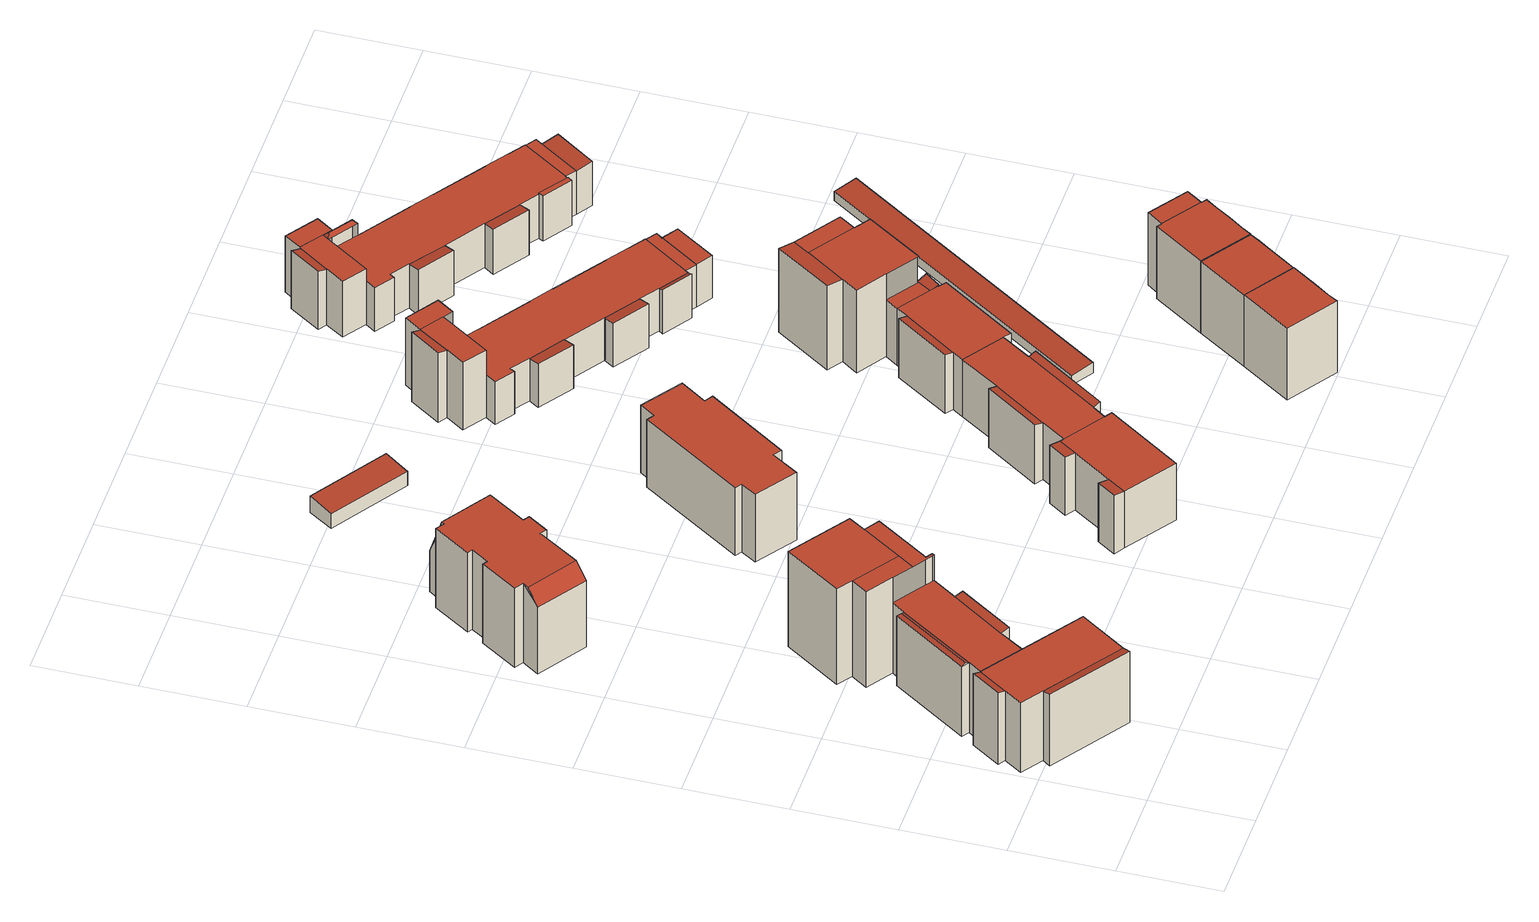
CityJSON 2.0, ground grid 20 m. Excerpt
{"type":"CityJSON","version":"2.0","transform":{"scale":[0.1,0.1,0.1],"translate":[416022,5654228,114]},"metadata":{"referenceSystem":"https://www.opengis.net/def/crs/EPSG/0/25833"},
"CityObjects":{
"building1":{"type":"Building","attributes":{"Gemeindeschluessel":14612000,"Geometrietyp2DReferenz":"3000","function":"31001_9998","roofType":"9999"},"children":["building1-1","building1-2","building1-3"]},
"building1-1":{"type":"BuildingPart","attributes":{"Dachtyp_tdc":"tdcPolyFlatRoof","Dachneigung":14.36,"QualitaetDacherkennung":56,"Geometrietyp2DReferenz":"3000","measuredHeight":16.58,"roofType":"2100"},"parents":["building1"],"geometry":[{"type":"MultiSurface","lod":"2","boundaries":[[[0,1,2,3]],[[4,5,6,7]],[[5,8,9,6]],[[8,0,3,9]],[[8,5,4,1,0]],[[3,2,7,6,9]]],"semantics":{"surfaces":[{"type":"WallSurface"},{"type":"RoofSurface"},{"type":"GroundSurface"}],"values":[0,0,0,0,1,2]}}]},
"building1-2":{"type":"BuildingPart","attributes":{"Dachtyp_tdc":"tdcPolyFlatRoof","Dachneigung":0,"QualitaetDacherkennung":81,"Geometrietyp2DReferenz":"3000","measuredHeight":16.14,"roofType":"1000"},"parents":["building1"],"geometry":[{"type":"MultiSurface","lod":"2","boundaries":[[[10,11,12,13]],[[11,14,15,12]],[[14,4,7,15]],[[16,17,18,2,1]],[[17,19,20,18]],[[19,21,20]],[[22,10,13,23,24]],[[22,19,17,16,4,14,11,10]],[[13,12,15,7,2,18,20,23]]],"semantics":{"surfaces":[{"type":"WallSurface"},{"type":"RoofSurface"},{"type":"GroundSurface"}],"values":[0,0,0,0,0,0,0,1,2]}}]},
"building1-3":{"type":"BuildingPart","attributes":{"Dachtyp_tdc":"tdcPolyFlatRoof","Dachneigung":17.2,"QualitaetDacherkennung":56,"Geometrietyp2DReferenz":"3000","measuredHeight":16.59,"roofType":"2100"},"parents":["building1"],"geometry":[{"type":"MultiSurface","lod":"2","boundaries":[[[21,25,26,20]],[[25,27,28,26]],[[27,24,23,28]],[[27,25,21,24]],[[23,20,26,28]]],"semantics":{"surfaces":[{"type":"WallSurface"},{"type":"RoofSurface"},{"type":"GroundSurface"}],"values":[0,0,0,1,2]}}]},
"building2":{"type":"Building","attributes":{"Gemeindeschluessel":14612000,"Geometrietyp2DReferenz":"3000","function":"31001_9998","roofType":"9999"},"children":["building2-1","building2-2","building2-3","building2-4","building2-5","building2-6"]},
"building2-1":{"type":"BuildingPart","attributes":{"Dachtyp_tdc":"tdcPolyFlatRoof","Dachneigung":8.68,"QualitaetDacherkennung":58,"Geometrietyp2DReferenz":"3000","measuredHeight":16.61,"roofType":"2100"},"parents":["building2"],"geometry":[{"type":"MultiSurface","lod":"2","boundaries":[[[29,30,31,32]],[[33,34,35,36]],[[33,29,32,34]],[[33,36,30,29]],[[32,31,35,34]]],"semantics":{"surfaces":[{"type":"WallSurface"},{"type":"RoofSurface"},{"type":"GroundSurface"}],"values":[0,0,0,1,2]}}]},
"building2-2":{"type":"BuildingPart","attributes":{"Dachtyp_tdc":"tdcPolyFlatRoof","Dachneigung":0,"QualitaetDacherkennung":72,"Geometrietyp2DReferenz":"3000","measuredHeight":22.27,"roofType":"1000"},"parents":["building2"],"geometry":[{"type":"MultiSurface","lod":"2","boundaries":[[[37,38,39,40]],[[38,41,42,39]],[[41,43,44,42]],[[37,40,45,46]],[[46,47,43,41,38,37]],[[40,39,42,44,48,45]]],"semantics":{"surfaces":[{"type":"WallSurface"},{"type":"RoofSurface"},{"type":"GroundSurface"}],"values":[0,0,0,0,1,2]}}]},
"building2-3":{"type":"BuildingPart","attributes":{"Dachtyp_tdc":"tdcFreeFormRoof","Dachneigung":33.35,"QualitaetDacherkennung":31,"Geometrietyp2DReferenz":"3000","measuredHeight":16.77,"roofType":"5000"},"parents":["building2"],"geometry":[{"type":"MultiSurface","lod":"2","boundaries":[[[49,50,51,52]],[[50,53,54,51]],[[53,55,56,54]],[[57,55,53]],[[58,57,53,50]],[[58,50,49]],[[57,58,49,55]],[[52,51,54,56]]],"semantics":{"surfaces":[{"type":"WallSurface"},{"type":"RoofSurface"},{"type":"GroundSurface"}],"values":[0,0,0,1,1,0,1,2]}}]},
"building2-4":{"type":"BuildingPart","attributes":{"Dachtyp_tdc":"tdcPolyFlatRoof","Dachneigung":0,"QualitaetDacherkennung":57,"Geometrietyp2DReferenz":"3000","measuredHeight":22.2,"roofType":"1000"},"parents":["building2"],"geometry":[{"type":"MultiSurface","lod":"2","boundaries":[[[59,46,45,60]],[[61,59,60,62,63]],[[61,64,47,46,59]],[[60,45,48,65,62]]],"semantics":{"surfaces":[{"type":"WallSurface"},{"type":"RoofSurface"},{"type":"GroundSurface"}],"values":[0,0,1,2]}}]},
"building2-5":{"type":"BuildingPart","attributes":{"Dachtyp_tdc":"tdcPolyFlatRoof","Dachneigung":0,"QualitaetDacherkennung":58,"Geometrietyp2DReferenz":"3000","measuredHeight":22.25,"roofType":"1000"},"parents":["building2"],"geometry":[{"type":"MultiSurface","lod":"2","boundaries":[[[66,67,68,69]],[[67,70,71,68]],[[70,72,73,74,71]],[[43,66,69,44]],[[43,47,64,72,70,67,66]],[[69,68,71,74,65,48,44]]],"semantics":{"surfaces":[{"type":"WallSurface"},{"type":"RoofSurface"},{"type":"GroundSurface"}],"values":[0,0,0,0,1,2]}}]},
"building2-6":{"type":"BuildingPart","attributes":{"Dachtyp_tdc":"tdcPolyFlatRoof","Dachneigung":0,"QualitaetDacherkennung":63,"Geometrietyp2DReferenz":"3000","measuredHeight":16.32,"roofType":"1000"},"parents":["building2"],"geometry":[{"type":"MultiSurface","lod":"2","boundaries":[[[73,36,35,74]],[[30,10,75,31]],[[10,22,76,75]],[[22,77,52,76]],[[77,49,52]],[[78,63,62,56,55]],[[63,78,77,22,10,30,36,73,79]],[[74,35,31,75,76,52,56,62,65]]],"semantics":{"surfaces":[{"type":"WallSurface"},{"type":"RoofSurface"},{"type":"GroundSurface"}],"values":[0,0,0,0,0,0,1,2]}}]},
"building3":{"type":"Building","attributes":{"Dachtyp_tdc":"tdcFreeFormRoof","Gemeindeschluessel":14612000,"Dachneigung":0.212,"QualitaetDacherkennung":71,"Geometrietyp2DReferenz":"3000","measuredHeight":18.46,"function":"31001_9998","roofType":"5000"},"geometry":[{"type":"Solid","lod":"2","boundaries":[[[[80,81,82,83]],[[81,84,85,82]],[[84,86,87,85]],[[86,88,89,87]],[[88,90,91,89]],[[90,92,93,91]],[[92,94,95,93]],[[94,96,97,95]],[[96,98,99,97]],[[98,100,101,99]],[[100,102,103,101]],[[102,104,105,103]],[[104,106,107,105]],[[106,108,109,107]],[[108,110,111,109]],[[110,80,83,111]],[[112,88,86,113]],[[98,114,115,100]],[[114,96,94,92,90,112,113,84,81,80,110,108,106,104,102,115]],[[90,88,112]],[[102,100,115]],[[86,84,113]],[[98,96,114]],[[83,82,85,87,89,91,93,95,97,99,101,103,105,107,109,111]]]],"semantics":{"surfaces":[{"type":"WallSurface"},{"type":"RoofSurface"},{"type":"GroundSurface"}],"values":[[0,0,0,0,0,0,0,0,0,0,0,0,0,0,0,0,1,1,1,0,0,0,0,2]]}}]},
"building4":{"type":"Building","attributes":{"Dachtyp_tdc":"tdcPolyFlatRoof","Gemeindeschluessel":14612000,"Dachneigung":0,"QualitaetDacherkennung":70,"Geometrietyp2DReferenz":"3000","measuredHeight":15.7,"function":"31001_9998","roofType":"1000"},"geometry":[{"type":"Solid","lod":"2","boundaries":[[[[116,117,118,119]],[[117,120,121,118]],[[120,122,123,121]],[[122,124,125,123]],[[124,126,127,125]],[[126,128,129,127]],[[128,130,131,129]],[[130,132,133,131]],[[132,134,135,133]],[[134,136,137,135]],[[136,138,139,137]],[[138,116,119,139]],[[138,136,134,132,130,128,126,124,122,120,117,116]],[[119,118,121,123,125,127,129,131,133,135,137,139]]]],"semantics":{"surfaces":[{"type":"WallSurface"},{"type":"RoofSurface"},{"type":"GroundSurface"}],"values":[[0,0,0,0,0,0,0,0,0,0,0,0,1,2]]}}]},
"building5":{"type":"Building","attributes":{"Dachtyp_tdc":"tdcPolyFlatRoof","Gemeindeschluessel":14612000,"Dachneigung":6.24,"QualitaetDacherkennung":85,"Geometrietyp2DReferenz":"3000","measuredHeight":3.94,"function":"31001_2000","roofType":"2100"},"geometry":[{"type":"Solid","lod":"2","boundaries":[[[[140,141,142,143]],[[141,144,145,142]],[[144,146,147,145]],[[146,140,143,147]],[[146,144,141,140]],[[143,142,145,147]]]],"semantics":{"surfaces":[{"type":"WallSurface"},{"type":"RoofSurface"},{"type":"GroundSurface"}],"values":[[0,0,0,0,1,2]]}}]},
"building6":{"type":"Building","attributes":{"Gemeindeschluessel":14612000,"Geometrietyp2DReferenz":"3000","function":"31001_9998","roofType":"9999"},"children":["building6-1","building6-2","building6-3","building6-4","building6-5","building6-6","building6-7","building6-8","building6-9","building6-10","building6-11","building6-12","building6-13"]},
"building6-1":{"type":"BuildingPart","attributes":{"Dachtyp_tdc":"tdcPolyFlatRoof","Dachneigung":0,"QualitaetDacherkennung":74,"Geometrietyp2DReferenz":"3000","measuredHeight":13.23,"roofType":"1000"},"parents":["building6"],"geometry":[{"type":"MultiSurface","lod":"2","boundaries":[[[148,149,150,151,152,153]],[[154,155,156,157,158,159]],[[160,161,162,163]],[[161,164,165,162]],[[164,166,167,168,165]],[[164,161,160,169,155,154,149,148,166]],[[168,152,151,158,157,170,163,162,165]]],"semantics":{"surfaces":[{"type":"WallSurface"},{"type":"RoofSurface"},{"type":"GroundSurface"}],"values":[0,0,0,0,0,1,2]}}]},
"building6-2":{"type":"BuildingPart","attributes":{"Dachtyp_tdc":"tdcPolyFlatRoof","Dachneigung":0,"QualitaetDacherkennung":82,"Geometrietyp2DReferenz":"3000","measuredHeight":13.22,"roofType":"1000"},"parents":["building6"],"geometry":[{"type":"MultiSurface","lod":"2","boundaries":[[[171,172,173,174]],[[175,153,152,176]],[[167,177,178,168]],[[179,180,181,182]],[[179,182,177,167,153,175,172,171]],[[173,176,152,168,178,181,180,174]]],"semantics":{"surfaces":[{"type":"WallSurface"},{"type":"RoofSurface"},{"type":"GroundSurface"}],"values":[0,0,0,0,1,2]}}]},
"building6-3":{"type":"BuildingPart","attributes":{"Dachtyp_tdc":"tdcPolyFlatRoof","Dachneigung":0,"QualitaetDacherkennung":63,"Geometrietyp2DReferenz":"3000","measuredHeight":19.14,"roofType":"1000"},"parents":["building6"],"geometry":[{"type":"MultiSurface","lod":"2","boundaries":[[[183,184,185,186,187]],[[188,189,190,191,192]],[[189,193,194,195,190]],[[196,183,187,197,198]],[[196,199,193,189,188,200,184,183]],[[187,186,201,191,190,195,202,197]]],"semantics":{"surfaces":[{"type":"WallSurface"},{"type":"RoofSurface"},{"type":"GroundSurface"}],"values":[0,0,0,0,1,2]}}]},
"building6-4":{"type":"BuildingPart","attributes":{"Dachtyp_tdc":"tdcPolyFlatRoof","Dachneigung":0,"QualitaetDacherkennung":58,"Geometrietyp2DReferenz":"3000","measuredHeight":19.12,"roofType":"1000"},"parents":["building6"],"geometry":[{"type":"MultiSurface","lod":"2","boundaries":[[[203,204,205,206]],[[203,198,197,204]],[[207,198,203,206]],[[205,204,197,202]]],"semantics":{"surfaces":[{"type":"WallSurface"},{"type":"RoofSurface"},{"type":"GroundSurface"}],"values":[0,0,1,2]}}]},
"building6-5":{"type":"BuildingPart","attributes":{"Dachtyp_tdc":"tdcPolyFlatRoof","Dachneigung":14.97,"QualitaetDacherkennung":56,"Geometrietyp2DReferenz":"3000","measuredHeight":13.68,"roofType":"2100"},"parents":["building6"],"geometry":[{"type":"MultiSurface","lod":"2","boundaries":[[[208,175,176,209]],[[172,210,211,173]],[[210,208,209,211]],[[210,172,175,208]],[[209,176,173,211]]],"semantics":{"surfaces":[{"type":"WallSurface"},{"type":"RoofSurface"},{"type":"GroundSurface"}],"values":[0,0,0,1,2]}}]},
"building6-6":{"type":"BuildingPart","attributes":{"Dachtyp_tdc":"tdcPolyFlatRoof","Dachneigung":6.82,"QualitaetDacherkennung":63,"Geometrietyp2DReferenz":"3000","measuredHeight":19.48,"roofType":"2100"},"parents":["building6"],"geometry":[{"type":"MultiSurface","lod":"2","boundaries":[[[194,212,213,195]],[[212,214,215,213]],[[214,206,205,215]],[[206,214,212,194,207]],[[195,213,215,205,202]]],"semantics":{"surfaces":[{"type":"WallSurface"},{"type":"RoofSurface"},{"type":"GroundSurface"}],"values":[0,0,0,1,2]}}]},
"building6-7":{"type":"BuildingPart","attributes":{"Dachtyp_tdc":"tdcPolyFlatRoof","Dachneigung":0,"QualitaetDacherkennung":55,"Geometrietyp2DReferenz":"3000","measuredHeight":13.21,"roofType":"1000"},"parents":["building6"],"geometry":[{"type":"MultiSurface","lod":"2","boundaries":[[[156,192,191,157]],[[192,156,216,217]],[[201,170,157,191]]],"semantics":{"surfaces":[{"type":"WallSurface"},{"type":"RoofSurface"},{"type":"GroundSurface"}],"values":[0,1,2]}}]},
"building6-8":{"type":"BuildingPart","attributes":{"Dachtyp_tdc":"tdcPolyFlatRoof","Dachneigung":16.22,"QualitaetDacherkennung":43,"Geometrietyp2DReferenz":"3000","measuredHeight":13.64,"roofType":"2100"},"parents":["building6"],"geometry":[{"type":"MultiSurface","lod":"2","boundaries":[[[177,218,219,178]],[[218,220,221,219]],[[220,182,181,221]],[[182,220,218,177]],[[178,219,221,181]]],"semantics":{"surfaces":[{"type":"WallSurface"},{"type":"RoofSurface"},{"type":"GroundSurface"}],"values":[0,0,0,1,2]}}]},
"building6-9":{"type":"BuildingPart","attributes":{"Dachtyp_tdc":"tdcPolyFlatRoof","Dachneigung":14.47,"QualitaetDacherkennung":55,"Geometrietyp2DReferenz":"3000","measuredHeight":13.68,"roofType":"2100"},"parents":["building6"],"geometry":[{"type":"MultiSurface","lod":"2","boundaries":[[[222,159,158,223]],[[150,224,225,151]],[[224,222,223,225]],[[224,150,159,222]],[[223,158,151,225]]],"semantics":{"surfaces":[{"type":"WallSurface"},{"type":"RoofSurface"},{"type":"GroundSurface"}],"values":[0,0,0,1,2]}}]},
"building6-10":{"type":"BuildingPart","attributes":{"Dachtyp_tdc":"tdcPolyFlatRoof","Dachneigung":17.45,"QualitaetDacherkennung":55,"Geometrietyp2DReferenz":"3000","measuredHeight":13.69,"roofType":"2100"},"parents":["building6"],"geometry":[{"type":"MultiSurface","lod":"2","boundaries":[[[185,226,227,186]],[[226,228,160,163,227]],[[229,169,228,226,185,230]],[[186,227,163,170,201]]],"semantics":{"surfaces":[{"type":"WallSurface"},{"type":"RoofSurface"},{"type":"GroundSurface"}],"values":[0,0,1,2]}}]},
"building6-11":{"type":"BuildingPart","attributes":{"Dachtyp_tdc":"tdcPolyFlatRoof","Dachneigung":6.95,"QualitaetDacherkennung":47,"Geometrietyp2DReferenz":"3000","measuredHeight":13.49,"roofType":"2100"},"parents":["building6"],"geometry":[{"type":"MultiSurface","lod":"2","boundaries":[[[231,232,233,234]],[[232,235,236,233]],[[231,234,237,238]],[[238,235,232,231]],[[234,233,236,237]]],"semantics":{"surfaces":[{"type":"WallSurface"},{"type":"RoofSurface"},{"type":"GroundSurface"}],"values":[0,0,0,1,2]}}]},
"building6-12":{"type":"BuildingPart","attributes":{"Dachtyp_tdc":"tdcPolyFlatRoof","Dachneigung":11.17,"QualitaetDacherkennung":44,"Geometrietyp2DReferenz":"3000","measuredHeight":13.62,"roofType":"2100"},"parents":["building6"],"geometry":[{"type":"MultiSurface","lod":"2","boundaries":[[[239,240,241,242]],[[243,244,245,246]],[[244,239,242,245]],[[244,243,240,239]],[[242,241,246,245]]],"semantics":{"surfaces":[{"type":"WallSurface"},{"type":"RoofSurface"},{"type":"GroundSurface"}],"values":[0,0,0,1,2]}}]},
"building6-13":{"type":"BuildingPart","attributes":{"Dachtyp_tdc":"tdcPolyFlatRoof","Dachneigung":0,"QualitaetDacherkennung":68,"Geometrietyp2DReferenz":"3000","measuredHeight":13.2,"roofType":"1000"},"parents":["building6"],"geometry":[{"type":"MultiSurface","lod":"2","boundaries":[[[235,171,174,236]],[[179,247,248,180]],[[247,249,250,248]],[[249,243,246,250]],[[249,247,179,171,235,238,240,243]],[[246,241,237,236,174,180,248,250]],[[238,237,241,240]]],"semantics":{"surfaces":[{"type":"WallSurface"},{"type":"RoofSurface"},{"type":"GroundSurface"}],"values":[0,0,0,0,1,2,0]}}]},
"building7":{"type":"Building","attributes":{"Dachtyp_tdc":"tdcPolyFlatRoof","Gemeindeschluessel":14612000,"Dachneigung":0,"QualitaetDacherkennung":54,"Geometrietyp2DReferenz":"3000","measuredHeight":16.64,"function":"31001_9998","roofType":"1000"},"geometry":[{"type":"Solid","lod":"2","boundaries":[[[[251,252,253,254]],[[252,255,256,253]],[[255,257,258,256]],[[257,259,260,258]],[[259,261,262,260]],[[261,263,264,262]],[[263,251,254,264]],[[263,261,259,257,255,252,251]],[[254,253,256,258,260,262,264]]]],"semantics":{"surfaces":[{"type":"WallSurface"},{"type":"RoofSurface"},{"type":"GroundSurface"}],"values":[[0,0,0,0,0,0,0,1,2]]}}]},
"building8":{"type":"Building","attributes":{"Gemeindeschluessel":14612000,"Geometrietyp2DReferenz":"3000","function":"31001_9998","roofType":"9999"},"children":["building8-1","building8-2","building8-3","building8-4","building8-5","building8-6","building8-7","building8-8","building8-9","building8-10","building8-11","building8-12"]},
"building8-1":{"type":"BuildingPart","attributes":{"Dachtyp_tdc":"tdcPolyFlatRoof","Dachneigung":15.29,"QualitaetDacherkennung":52,"Geometrietyp2DReferenz":"3000","measuredHeight":3.53,"roofType":"2100"},"parents":["building8"],"geometry":[{"type":"MultiSurface","lod":"2","boundaries":[[[265,266,267,268]],[[266,269,270,267]],[[269,271,272,270]],[[269,266,265,271]],[[272,268,267,270]]],"semantics":{"surfaces":[{"type":"WallSurface"},{"type":"RoofSurface"},{"type":"GroundSurface"}],"values":[0,0,0,1,2]}}]},
"building8-2":{"type":"BuildingPart","attributes":{"Dachtyp_tdc":"tdcPolyFlatRoof","Dachneigung":0,"QualitaetDacherkennung":71,"Geometrietyp2DReferenz":"3000","measuredHeight":9.93,"roofType":"1000"},"parents":["building8"],"geometry":[{"type":"MultiSurface","lod":"2","boundaries":[[[273,274,275,276,277]],[[278,273,277,279,280]],[[281,282,283]],[[281,284,285,282]],[[284,286,287,285]],[[286,288,289,287]],[[288,290,291,289]],[[292,293,294,295,296,297]],[[298,299,265,268,300,301]],[[302,303,304,305,272,271]],[[306,307,308,309,310,311]],[[312,313,314,315,316]],[[313,317,314]],[[313,312,307,306,303,302,299,298,293,292,318,290,288,286,284,281,319,274,273,278]],[[279,277,276,320,282,285,287,289,291,321,296,295,300,268,272,305,310,309,315,314]]],"semantics":{"surfaces":[{"type":"WallSurface"},{"type":"RoofSurface"},{"type":"GroundSurface"}],"values":[0,0,0,0,0,0,0,0,0,0,0,0,0,1,2]}}]},
"building8-3":{"type":"BuildingPart","attributes":{"Dachtyp_tdc":"tdcPolyFlatRoof","Dachneigung":21.25,"QualitaetDacherkennung":60,"Geometrietyp2DReferenz":"3000","measuredHeight":10.28,"roofType":"2100"},"parents":["building8"],"geometry":[{"type":"MultiSurface","lod":"2","boundaries":[[[322,316,315,323]],[[308,324,325,309]],[[324,322,323,325]],[[324,308,316,322]],[[323,315,309,325]]],"semantics":{"surfaces":[{"type":"WallSurface"},{"type":"RoofSurface"},{"type":"GroundSurface"}],"values":[0,0,0,1,2]}}]},
"building8-4":{"type":"BuildingPart","attributes":{"Dachtyp_tdc":"tdcPolyFlatRoof","Dachneigung":9.19,"QualitaetDacherkennung":68,"Geometrietyp2DReferenz":"3000","measuredHeight":10.24,"roofType":"2100"},"parents":["building8"],"geometry":[{"type":"MultiSurface","lod":"2","boundaries":[[[317,326,327,314]],[[326,328,329,327]],[[328,330,277,329]],[[330,280,279,277]],[[280,330,328,326,317]],[[314,327,329,277,279]]],"semantics":{"surfaces":[{"type":"WallSurface"},{"type":"RoofSurface"},{"type":"GroundSurface"}],"values":[0,0,0,0,1,2]}}]},
"building8-5":{"type":"BuildingPart","attributes":{"Dachtyp_tdc":"tdcPolyFlatRoof","Dachneigung":0,"QualitaetDacherkennung":80,"Geometrietyp2DReferenz":"3000","measuredHeight":15.75,"roofType":"1000"},"parents":["building8"],"geometry":[{"type":"MultiSurface","lod":"2","boundaries":[[[331,332,333,334]],[[332,335,333]],[[336,337,338]],[[339,331,334,291,290]],[[339,340,336,332,331]],[[334,333,337,341,321,291]]],"semantics":{"surfaces":[{"type":"WallSurface"},{"type":"RoofSurface"},{"type":"GroundSurface"}],"values":[0,0,0,0,1,2]}}]},
"building8-6":{"type":"BuildingPart","attributes":{"Dachtyp_tdc":"tdcPolyFlatRoof","Dachneigung":15.05,"QualitaetDacherkennung":60,"Geometrietyp2DReferenz":"3000","measuredHeight":16.24,"roofType":"2100"},"parents":["building8"],"geometry":[{"type":"MultiSurface","lod":"2","boundaries":[[[335,342,343,333]],[[342,344,345,343]],[[344,338,337,345]],[[338,344,342,335]],[[333,343,345,337]]],"semantics":{"surfaces":[{"type":"WallSurface"},{"type":"RoofSurface"},{"type":"GroundSurface"}],"values":[0,0,0,1,2]}}]},
"building8-7":{"type":"BuildingPart","attributes":{"Dachtyp_tdc":"tdcPolyFlatRoof","Dachneigung":0,"QualitaetDacherkennung":29,"Geometrietyp2DReferenz":"3000","measuredHeight":3.52,"roofType":"1000"},"parents":["building8"],"geometry":[{"type":"MultiSurface","lod":"2","boundaries":[[[346,347,300,295]],[[348,349,347,346]],[[349,301,300,347]],[[294,348,346,295]],[[294,301,349,348]]],"semantics":{"surfaces":[{"type":"GroundSurface"},{"type":"WallSurface"},{"type":"RoofSurface"}],"values":[0,1,1,1,2]}}]},
"building8-8":{"type":"BuildingPart","attributes":{"Dachtyp_tdc":"tdcPolyFlatRoof","Dachneigung":0,"QualitaetDacherkennung":58,"Geometrietyp2DReferenz":"3000","measuredHeight":9.92,"roofType":"1000"},"parents":["building8"],"geometry":[{"type":"MultiSurface","lod":"2","boundaries":[[[350,351,352,353,354]],[[351,355,356,352]],[[355,357,358,359,356]],[[357,355,351,350]],[[353,352,356,359]]],"semantics":{"surfaces":[{"type":"WallSurface"},{"type":"RoofSurface"},{"type":"GroundSurface"}],"values":[0,0,0,1,2]}}]},
"building8-9":{"type":"BuildingPart","attributes":{"Dachtyp_tdc":"tdcPolyFlatRoof","Dachneigung":7.91,"QualitaetDacherkennung":67,"Geometrietyp2DReferenz":"3000","measuredHeight":10.22,"roofType":"2100"},"parents":["building8"],"geometry":[{"type":"MultiSurface","lod":"2","boundaries":[[[360,283,282,361]],[[275,362,363,276]],[[362,360,361,363]],[[362,275,364,283,360]],[[361,282,320,276,363]]],"semantics":{"surfaces":[{"type":"WallSurface"},{"type":"RoofSurface"},{"type":"GroundSurface"}],"values":[0,0,0,1,2]}}]},
"building8-10":{"type":"BuildingPart","attributes":{"Dachtyp_tdc":"tdcPolyFlatRoof","Dachneigung":0,"QualitaetDacherkennung":0,"Geometrietyp2DReferenz":"3000","measuredHeight":4.52,"roofType":"9999"},"parents":["building8"],"geometry":[{"type":"MultiSurface","lod":"2","boundaries":[[[365,366,367,297,368]],[[368,297,296,369]],[[365,368,369,370]],[[369,296,321,341,370]],[[321,296,297,367]],[[341,321,367,366]],[[341,366,365,370]]],"semantics":{"surfaces":[{"type":"RoofSurface"},{"type":"WallSurface"},{"type":"GroundSurface"},{"type":"ClosureSurface","isClosure":"1","QuelleClosure":"LoD1Solid"}],"values":[0,1,1,2,3,3,3]}}]},
"building8-11":{"type":"BuildingPart","attributes":{"Dachtyp_tdc":"tdcPolyFlatRoof","Dachneigung":0,"QualitaetDacherkennung":65,"Geometrietyp2DReferenz":"3000","measuredHeight":9.84,"roofType":"1000"},"parents":["building8"],"geometry":[{"type":"MultiSurface","lod":"2","boundaries":[[[304,371,372,305]],[[371,354,353,372]],[[358,311,310,359]],[[311,358,354,371,304]],[[305,372,353,359,310]]],"semantics":{"surfaces":[{"type":"WallSurface"},{"type":"RoofSurface"},{"type":"GroundSurface"}],"values":[0,0,0,1,2]}}]},
"building8-12":{"type":"BuildingPart","attributes":{"Dachtyp_tdc":"tdcPolyFlatRoof","Dachneigung":0,"QualitaetDacherkennung":59,"Geometrietyp2DReferenz":"3000","measuredHeight":15.74,"roofType":"1000"},"parents":["building8"],"geometry":[{"type":"MultiSurface","lod":"2","boundaries":[[[373,374,365,370,375]],[[336,376,377,337]],[[376,373,375,377]],[[376,336,340,374,373]],[[375,370,341,337,377]]],"semantics":{"surfaces":[{"type":"WallSurface"},{"type":"RoofSurface"},{"type":"GroundSurface"}],"values":[0,0,0,1,2]}}]},
"building9":{"type":"Building","attributes":{"Dachtyp_tdc":"tdcPolyFlatRoof","Gemeindeschluessel":14612000,"Dachneigung":0,"QualitaetDacherkennung":52,"Geometrietyp2DReferenz":"3000","measuredHeight":16.61,"function":"31001_9998","roofType":"1000"},"geometry":[{"type":"Solid","lod":"2","boundaries":[[[[378,379,258,260]],[[379,380,381,258]],[[380,382,383,381]],[[382,384,385,383]],[[384,386,387,385]],[[386,388,389,387]],[[388,378,260,389]],[[388,386,384,382,380,379,378]],[[260,258,381,383,385,387,389]]]],"semantics":{"surfaces":[{"type":"WallSurface"},{"type":"RoofSurface"},{"type":"GroundSurface"}],"values":[[0,0,0,0,0,0,0,1,2]]}}]},
"building10":{"type":"Building","attributes":{"Gemeindeschluessel":14612000,"Geometrietyp2DReferenz":"3000","function":"31001_9998","roofType":"9999"},"children":["building10-1","building10-2"]},
"building10-1":{"type":"BuildingPart","attributes":{"Dachtyp_tdc":"tdcPolyFlatRoof","Dachneigung":0,"QualitaetDacherkennung":59,"Geometrietyp2DReferenz":"3000","measuredHeight":16.69,"roofType":"1000"},"parents":["building10"],"geometry":[{"type":"MultiSurface","lod":"2","boundaries":[[[390,391,392,393]],[[394,395,396,397]],[[395,398,399,396]],[[398,400,401,399]],[[400,402,403,401]],[[402,404,383,403]],[[404,405,381,383]],[[405,390,393,381]],[[405,404,402,400,398,395,394,391,390]],[[393,392,397,396,399,401,403,383,381]]],"semantics":{"surfaces":[{"type":"WallSurface"},{"type":"RoofSurface"},{"type":"GroundSurface"}],"values":[0,0,0,0,0,0,0,0,1,2]}}]},
"building10-2":{"type":"BuildingPart","attributes":{"Dachtyp_tdc":"tdcPolyFlatRoof","Dachneigung":0,"QualitaetDacherkennung":67,"Geometrietyp2DReferenz":"3000","measuredHeight":16.79,"roofType":"1000"},"parents":["building10"],"geometry":[{"type":"MultiSurface","lod":"2","boundaries":[[[406,392,391]],[[406,407,408,392]],[[407,409,410,408]],[[409,411,397,410]],[[411,394,397]],[[411,409,407,406]],[[392,408,410,397]]],"semantics":{"surfaces":[{"type":"WallSurface"},{"type":"RoofSurface"},{"type":"GroundSurface"}],"values":[0,0,0,0,0,1,2]}}]},
"building11":{"type":"Building","attributes":{"Dachtyp_tdc":"tdcPolyFlatRoof","Gemeindeschluessel":14612000,"Dachneigung":2.6,"QualitaetDacherkennung":64,"Geometrietyp2DReferenz":"3000","measuredHeight":2.38,"function":"31001_2463","roofType":"2100"},"geometry":[{"type":"Solid","lod":"2","boundaries":[[[[412,413,414,415]],[[413,416,417,414]],[[416,418,419,417]],[[418,412,415,419]],[[418,416,413,412]],[[415,414,417,419]]]],"semantics":{"surfaces":[{"type":"WallSurface"},{"type":"RoofSurface"},{"type":"GroundSurface"}],"values":[[0,0,0,0,1,2]]}}]},
"building12":{"type":"Building","attributes":{"Gemeindeschluessel":14612000,"Geometrietyp2DReferenz":"3000","function":"31001_9998","roofType":"9999"},"children":["building12-1","building12-2","building12-3","building12-4","building12-5","building12-6","building12-7","building12-8","building12-9","building12-10","building12-11","building12-12"]},
"building12-1":{"type":"BuildingPart","attributes":{"Dachtyp_tdc":"tdcPolyFlatRoof","Dachneigung":0,"QualitaetDacherkennung":62,"Geometrietyp2DReferenz":"3000","measuredHeight":13.11,"roofType":"1000"},"parents":["building12"],"geometry":[{"type":"MultiSurface","lod":"2","boundaries":[[[420,421,422,423,424]],[[425,426,427,428]],[[426,420,424,427]],[[426,425,421,420]],[[424,423,429,428,427]]],"semantics":{"surfaces":[{"type":"WallSurface"},{"type":"RoofSurface"},{"type":"GroundSurface"}],"values":[0,0,0,1,2]}}]},
"building12-2":{"type":"BuildingPart","attributes":{"Dachtyp_tdc":"tdcPolyFlatRoof","Dachneigung":0,"QualitaetDacherkennung":79,"Geometrietyp2DReferenz":"3000","measuredHeight":13.08,"roofType":"1000"},"parents":["building12"],"geometry":[{"type":"MultiSurface","lod":"2","boundaries":[[[430,431,432,433,434]],[[431,435,436,432]],[[435,437,436]],[[431,430,438,439,435]],[[428,429,440,433,432,436]]],"semantics":{"surfaces":[{"type":"WallSurface"},{"type":"RoofSurface"},{"type":"GroundSurface"}],"values":[0,0,0,1,2]}}]},
"building12-3":{"type":"BuildingPart","attributes":{"Dachtyp_tdc":"tdcPolyFlatRoof","Dachneigung":14.82,"QualitaetDacherkennung":63,"Geometrietyp2DReferenz":"3000","measuredHeight":13.51,"roofType":"2100"},"parents":["building12"],"geometry":[{"type":"MultiSurface","lod":"2","boundaries":[[[437,441,442,436]],[[441,443,444,442]],[[443,445,446,444]],[[445,447,428,446]],[[445,443,441,437,445,447]],[[446,436,442,444,446,428]]],"semantics":{"surfaces":[{"type":"WallSurface"},{"type":"RoofSurface"},{"type":"GroundSurface"}],"values":[0,0,0,0,1,2]}}]},
"building12-4":{"type":"BuildingPart","attributes":{"Dachtyp_tdc":"tdcFreeFormRoof","Dachneigung":39.41,"QualitaetDacherkennung":15,"Geometrietyp2DReferenz":"3000","measuredHeight":13.54,"roofType":"5000"},"parents":["building12"],"geometry":[{"type":"MultiSurface","lod":"2","boundaries":[[[422,448,449,423]],[[448,450,451,452,449]],[[453,454,455]],[[456,453,455,450]],[[456,450,448]],[[453,456,448,422,454]],[[452,440,429,423,449]]],"semantics":{"surfaces":[{"type":"WallSurface"},{"type":"RoofSurface"},{"type":"GroundSurface"}],"values":[0,0,1,1,1,1,2]}}]},
"building12-5":{"type":"BuildingPart","attributes":{"Dachtyp_tdc":"tdcPolyFlatRoof","Dachneigung":0,"QualitaetDacherkennung":66,"Geometrietyp2DReferenz":"3000","measuredHeight":10.15,"roofType":"1000"},"parents":["building12"],"geometry":[{"type":"MultiSurface","lod":"2","boundaries":[[[457,458,459,460]],[[458,461,462,463,459]],[[464,465,466,467,468]],[[465,464,461,458,457]],[[460,459,463,467,466]]],"semantics":{"surfaces":[{"type":"WallSurface"},{"type":"RoofSurface"},{"type":"GroundSurface"}],"values":[0,0,0,1,2]}}]},
"building12-6":{"type":"BuildingPart","attributes":{"Dachtyp_tdc":"tdcPolyFlatRoof","Dachneigung":19.42,"QualitaetDacherkennung":53,"Geometrietyp2DReferenz":"3000","measuredHeight":3.89,"roofType":"2100"},"parents":["building12"],"geometry":[{"type":"MultiSurface","lod":"2","boundaries":[[[469,470,471,472]],[[470,473,474,471]],[[473,475,476,474]],[[475,473,470,469]],[[472,471,474,476]]],"semantics":{"surfaces":[{"type":"WallSurface"},{"type":"RoofSurface"},{"type":"GroundSurface"}],"values":[0,0,0,1,2]}}]},
"building12-7":{"type":"BuildingPart","attributes":{"Dachtyp_tdc":"tdcPolyFlatRoof","Dachneigung":18.39,"QualitaetDacherkennung":56,"Geometrietyp2DReferenz":"3000","measuredHeight":3.83,"roofType":"2100"},"parents":["building12"],"geometry":[{"type":"MultiSurface","lod":"2","boundaries":[[[477,478,479,480]],[[478,481,482,479]],[[481,483,484,482]],[[483,481,478,477]],[[480,479,482,484]]],"semantics":{"surfaces":[{"type":"WallSurface"},{"type":"RoofSurface"},{"type":"GroundSurface"}],"values":[0,0,0,1,2]}}]},
"building12-8":{"type":"BuildingPart","attributes":{"Dachtyp_tdc":"tdcPolyFlatRoof","Dachneigung":0,"QualitaetDacherkennung":72,"Geometrietyp2DReferenz":"3000","measuredHeight":10.23,"roofType":"1000"},"parents":["building12"],"geometry":[{"type":"MultiSurface","lod":"2","boundaries":[[[485,486,487]],[[485,488,489,490,486]],[[491,492,493]],[[491,494,495,492]],[[494,496,497,495]],[[496,498,499,497]],[[498,434,433,499]],[[451,500,477,480,452]],[[501,502,469,472,484,483]],[[503,504,457,460,476,475]],[[505,506,507,466,465]],[[508,509,510,511]],[[509,512,510]],[[508,506,505,504,503,502,501,500,451,513,434,498,496,494,491,488,485,509]],[[486,490,492,495,497,499,433,440,452,480,484,472,476,460,466,507,511,510]]],"semantics":{"surfaces":[{"type":"WallSurface"},{"type":"RoofSurface"},{"type":"GroundSurface"}],"values":[0,0,0,0,0,0,0,0,0,0,0,0,0,1,2]}}]},
"building12-9":{"type":"BuildingPart","attributes":{"Dachtyp_tdc":"tdcPolyFlatRoof","Dachneigung":8.67,"QualitaetDacherkennung":70,"Geometrietyp2DReferenz":"3000","measuredHeight":10.54,"roofType":"2100"},"parents":["building12"],"geometry":[{"type":"MultiSurface","lod":"2","boundaries":[[[514,493,492,515]],[[489,516,517,490]],[[516,514,515,517]],[[516,489,493,514]],[[515,492,490,517]]],"semantics":{"surfaces":[{"type":"WallSurface"},{"type":"RoofSurface"},{"type":"GroundSurface"}],"values":[0,0,0,1,2]}}]},
"building12-10":{"type":"BuildingPart","attributes":{"Dachtyp_tdc":"tdcPolyFlatRoof","Dachneigung":0,"QualitaetDacherkennung":36,"Geometrietyp2DReferenz":"3000","measuredHeight":10.52,"roofType":"1000"},"parents":["building12"],"geometry":[{"type":"MultiSurface","lod":"2","boundaries":[[[518,519,520,507,506]],[[519,521,522,520]],[[521,523,508,511,522]],[[523,521,519,518]],[[507,520,522,511]]],"semantics":{"surfaces":[{"type":"WallSurface"},{"type":"RoofSurface"},{"type":"GroundSurface"}],"values":[0,0,0,1,2]}}]},
"building12-11":{"type":"BuildingPart","attributes":{"Dachtyp_tdc":"tdcPolyFlatRoof","Dachneigung":4.31,"QualitaetDacherkennung":70,"Geometrietyp2DReferenz":"3000","measuredHeight":10.37,"roofType":"2100"},"parents":["building12"],"geometry":[{"type":"MultiSurface","lod":"2","boundaries":[[[524,468,467,525]],[[462,526,527,463]],[[526,524,525,527]],[[526,462,468,524]],[[525,467,463,527]]],"semantics":{"surfaces":[{"type":"WallSurface"},{"type":"RoofSurface"},{"type":"GroundSurface"}],"values":[0,0,0,1,2]}}]},
"building12-12":{"type":"BuildingPart","attributes":{"Dachtyp_tdc":"tdcPolyFlatRoof","Dachneigung":9.78,"QualitaetDacherkennung":64,"Geometrietyp2DReferenz":"3000","measuredHeight":10.55,"roofType":"2100"},"parents":["building12"],"geometry":[{"type":"MultiSurface","lod":"2","boundaries":[[[528,487,486,529]],[[512,530,531,510]],[[530,528,529,531]],[[530,512,487,528]],[[529,486,510,531]]],"semantics":{"surfaces":[{"type":"WallSurface"},{"type":"RoofSurface"},{"type":"GroundSurface"}],"values":[0,0,0,1,2]}}]}
},
"vertices":[
[42,192,173],[52,207,168],[52,207,7],[42,192,7],[204,104,169],[200,97,171],[200,97,7],[204,104,7],[194,89,173],[194,89,7],
[151,275,169],[267,196,169],[267,196,7],[151,275,7],[258,183,169],[258,183,7],[52,207,169],[10,236,169],[10,236,7],[34,272,169],[34,272,7],[34,272,168],[72,329,169],[72,329,7],[72,329,168],
[20,281,173],[20,281,7],[59,338,173],[59,338,7],
[198,312,172],[182,322,169],[182,322,6],[198,312,6],[270,419,172],[270,419,6],[255,429,6],[255,429,169],
[150,616,228],[225,727,228],[225,727,6],[150,616,6],[341,648,228],[341,648,6],[320,615,228],[320,615,6],[179,596,6],[179,596,228],[267,536,228],[267,536,6],
[90,355,168],[76,364,168],[76,364,6],[90,355,6],[177,513,168],[177,513,6],[190,504,168],[190,504,6],[181,505,173],[83,359,173],
[157,564,228],[157,564,6],[208,530,228],[208,530,6],[208,530,169],[246,504,228],[246,504,6],
[349,596,228],[278,489,228],[278,489,6],[349,596,6],[290,481,228],[290,481,6],[287,476,228],[287,476,169],[287,476,6],
[151,275,6],[72,329,6],[90,355,169],[190,504,169],[246,504,169],
[102,1282,193],[150,1355,193],[150,1355,9],[102,1282,9],[166,1344,193],[166,1344,9],[188,1377,104],[188,1377,9],[282,1316,104],[282,1316,9],[215,1213,193],[215,1213,9],[227,1205,193],[227,1205,9],[200,1165,193],[200,1165,9],[188,1173,193],[188,1173,9],[121,1069,163],[121,1069,9],[27,1131,163],[27,1131,9],[49,1164,193],[49,1164,9],[32,1175,193],[32,1175,9],[80,1248,193],[80,1248,9],[89,1242,193],[89,1242,9],[111,1276,193],[111,1276,9],[264,1288,193],[170,1350,193],[135,1092,193],[41,1153,193],
[423,846,169],[443,876,169],[443,876,12],[423,846,12],[430,885,169],[430,885,12],[565,1087,169],[565,1087,12],[579,1078,169],[579,1078,12],[600,1108,169],[600,1108,12],[678,1054,169],[678,1054,12],[643,1003,169],[643,1003,12],[659,993,169],[659,993,12],[551,834,169],[551,834,12],[536,845,169],[536,845,12],[501,792,169],[501,792,12],
[483,1543,49],[453,1495,43],[453,1495,10],[483,1543,10],[304,1592,43],[304,1592,10],[334,1640,49],[334,1640,10],
[911,606,140],[925,627,140],[925,627,139],[925,627,7],[911,606,7],[911,606,139],[998,734,140],[1012,755,140],[1012,755,139],[1012,755,7],[998,734,7],[998,734,139],[1091,702,140],[1104,692,140],[1104,692,7],[1091,702,7],[1003,543,140],[1003,543,7],[990,553,140],[990,553,139],[990,553,7],[1081,709,140],[1075,713,7],
[754,374,139],[786,421,139],[786,421,7],[754,374,7],[859,528,139],[859,528,7],[952,496,139],[952,496,7],[833,321,139],[833,321,7],[851,347,7],[851,347,139],
[1166,850,199],[1095,743,199],[1095,743,137],[1095,743,7],[1166,850,7],[1030,781,199],[973,819,199],[973,819,7],[1030,781,7],[1030,781,139],[995,851,199],[995,851,198],[995,851,7],[1136,870,199],[1136,870,7],[1136,870,198],[1048,929,199],[1092,739,199],[1092,739,7],[1048,929,7],
[1158,903,198],[1158,903,7],[1070,962,7],[1070,962,198],[1048,929,198],
[843,538,144],[843,538,7],[771,432,144],[771,432,7],
[966,871,202],[966,871,7],[1041,982,202],[1041,982,7],
[1075,713,139],[1092,739,139],
[965,487,144],[965,487,7],[864,338,144],[864,338,7],
[982,744,144],[982,744,7],[910,637,144],[910,637,7],
[1113,731,144],[1113,731,7],[1091,702,143],[1075,713,137],[1092,739,137],
[703,356,142],[728,392,142],[728,392,7],[703,356,7],[747,379,139],[747,379,7],[723,343,7],[723,343,139],
[652,280,143],[671,267,139],[671,267,7],[652,280,7],[647,231,139],[627,244,143],[627,244,7],[647,231,7],
[847,312,139],[847,312,7],[746,164,139],[746,164,7],
[1218,22,179],[1205,1,179],[1205,1,12],[1218,22,12],[1109,65,179],[1109,65,12],[1175,164,179],[1175,164,12],[1271,100,179],[1271,100,12],[1258,81,179],[1258,81,12],[1237,50,179],[1237,50,12],
[1027,1296,43],[1034,1308,47],[1034,1308,12],[1027,1296,12],[1078,1279,47],[1078,1279,12],[1070,1267,43],[1070,1267,12],
[875,1254,111],[799,1305,111],[799,1305,110],[799,1305,12],[875,1254,12],[876,1254,111],[876,1254,12],[876,1254,110],[732,1351,111],[732,1351,12],[732,1351,110],[696,1376,111],[696,1376,12],[691,1367,111],[691,1367,12],[654,1392,111],[654,1392,12],[667,1412,111],[667,1412,12],[783,1461,111],[883,1393,111],[883,1393,47],[883,1393,12],[783,1461,12],[783,1461,57],[926,1364,111],[1027,1296,111],[926,1364,12],[926,1364,47],[1070,1267,111],[1101,1246,111],[1101,1246,110],[1101,1246,12],[1039,1154,111],[1035,1147,111],[1035,1147,110],[1035,1147,12],[1039,1154,12],[1039,1154,110],[979,1184,111],[943,1209,111],[943,1209,12],[979,1184,12],[979,1184,110],[943,1209,110],[726,1500,111],[800,1306,111],[800,1306,12],[726,1500,12],
[973,1176,114],[973,1176,12],[1029,1139,114],[1029,1139,12],
[930,1189,114],[930,1189,12],[862,1235,114],[862,1235,12],[875,1254,110],
[623,1443,169],[648,1479,169],[648,1479,12],[623,1443,12],[648,1479,168],[689,1540,169],[689,1540,12],[689,1540,168],[667,1412,169],[733,1511,169],[733,1511,12],
[631,1490,174],[631,1490,12],[672,1551,174],[672,1551,12],
[891,1405,12],[934,1376,12],[891,1405,47],[934,1376,47],
[1113,1218,111],[1144,1198,111],[1144,1198,12],[1113,1218,12],[1113,1218,110],[1091,1119,111],[1091,1119,12],[1060,1139,111],[1060,1139,110],[1060,1139,12],
[719,1332,114],[719,1332,12],[786,1286,114],[786,1286,12],[800,1306,110],
[752,1499,57],[733,1511,57],[726,1500,57],[790,1473,57],[790,1473,12],[752,1499,12],
[1123,1231,110],[1123,1231,12],
[774,1532,169],[752,1499,169],[774,1532,12],[712,1574,169],[712,1574,12],
[1271,100,178],[1175,164,178],[1242,263,178],[1242,263,12],[1337,199,178],[1337,199,12],[1325,180,178],[1325,180,12],[1304,149,178],[1304,149,12],[1283,118,178],[1283,118,12],
[1310,364,179],[1319,358,179],[1319,358,12],[1310,364,12],[1395,307,179],[1405,300,179],[1405,300,12],[1395,307,12],[1391,279,179],[1391,279,12],[1370,247,179],[1370,247,12],[1350,219,179],[1350,219,12],[1337,199,179],[1242,263,179],
[1319,358,180],[1341,389,180],[1341,389,12],[1416,338,180],[1416,338,12],[1395,307,180],
[1409,987,31],[1451,959,34],[1451,959,10],[1409,987,10],[1086,416,34],[1086,416,10],[1044,443,31],[1044,443,10],
[960,1808,140],[938,1775,140],[938,1775,138],[938,1775,9],[960,1808,9],[877,1817,140],[899,1850,140],[899,1850,9],[877,1817,9],[921,1787,9],
[854,1688,139],[810,1718,139],[810,1718,9],[854,1688,9],[854,1688,111],[834,1755,139],[834,1755,9],[834,1755,138],[921,1787,139],[877,1817,139],[913,1775,9],
[818,1766,144],[818,1766,9],[859,1827,144],[859,1827,9],[876,1815,138],[876,1815,9],[877,1817,138],
[977,1749,138],[977,1749,9],[969,1737,138],[969,1737,111],[969,1737,9],[923,1777,144],[921,1787,138],[913,1775,138],[968,1747,144],
[1288,1521,110],[1309,1507,110],[1309,1507,9],[1288,1521,9],[1300,1494,110],[1300,1494,109],[1300,1494,9],[1246,1415,110],[1226,1429,110],[1226,1429,9],[1246,1415,9],[1246,1415,109],
[1213,1572,43],[1221,1583,47],[1221,1583,9],[1213,1572,9],[1264,1554,47],[1264,1554,9],[1256,1543,43],[1256,1543,9],
[1070,1669,42],[1077,1681,47],[1077,1681,9],[1070,1669,9],[1121,1651,47],[1121,1651,9],[1113,1640,42],[1113,1640,9],
[1062,1530,111],[1062,1530,9],[1062,1530,110],[986,1581,111],[986,1581,110],[986,1581,9],[919,1627,111],[919,1627,9],[919,1627,110],[883,1652,111],[883,1652,9],[877,1643,111],[877,1643,9],[840,1668,111],[840,1668,9],[1070,1669,111],[1113,1640,111],[1213,1572,111],[1256,1543,111],[1288,1521,111],[1226,1429,111],[1221,1422,111],[1221,1422,9],[1165,1460,111],[1130,1484,111],[1130,1484,9],[1165,1460,9],[1130,1484,110],[913,1775,111],
[905,1607,114],[905,1607,9],[973,1561,114],[973,1561,9],
[1221,1422,114],[1215,1414,114],[1215,1414,9],[1160,1451,114],[1160,1451,9],[1165,1460,114],
[1277,1394,112],[1277,1394,9],[1331,1473,112],[1331,1473,9],
[1048,1510,114],[1048,1510,9],[1116,1464,114],[1116,1464,9]
]}
